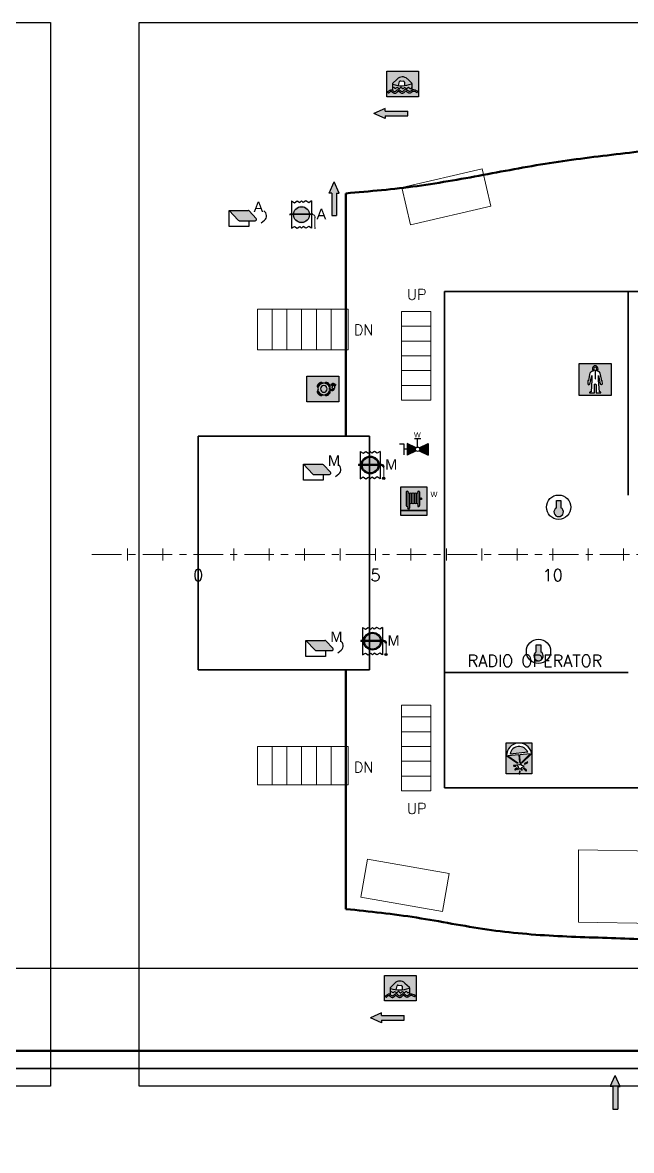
# Model space of a CAD drawing. Header units: millimetres. Extents: x -5000 to 92500, y -73000 to 27580.
# Drawn here: x 18025 to 28334, y -21085 to -2000 of the extents above; entities that cross this region are included whole.
import ezdxf
from ezdxf.enums import TextEntityAlignment as Align

# ---------------------------------------------------------------- set-up
doc = ezdxf.new("R2010")
doc.units = ezdxf.units.MM
doc.linetypes.add('CENTER_S', pattern=[860, 500, -120, 120, -120])
for name, color, linetype, lineweight in [('CENTER', 1, 'CENTER_S', 18), ('DETAIL', 9, 'Continuous', 13), ('FRAMES', 7, 'Continuous', 18), ('HULL', 7, 'Continuous', 50), ('STAIR', 6, 'Continuous', 18), ('STRUCT', 7, 'Continuous', 35), ('SYM-FF', 1, 'Continuous', 18), ('SYM-LSA', 3, 'Continuous', 18), ('TEXT', 7, 'Continuous', 18)]:
    doc.layers.add(name, color=color, linetype=linetype, lineweight=lineweight)
for name, color, linetype in [('dotted', 140, 'Continuous'), ('FIRE LINE', 1, 'Continuous'), ('HATCH', 1, 'Continuous'), ('INER2', 151, 'Continuous'), ('SYMBOL', 31, 'Continuous'), ('VENT', 210, 'Continuous')]:
    doc.layers.add(name, color=color, linetype=linetype)
doc.styles.add('ARIAL', font='arial.ttf')
doc.styles.add('ROMANS', font='romans.shx')
picture_1 = doc.add_image_def('image1.png', size_in_pixel=(1175, 900))
picture_2 = doc.add_image_def('image2.png', size_in_pixel=(975, 900))
picture_3 = doc.add_image_def('image6.png', size_in_pixel=(4825, 900))

# ---------------------------------------------------------------- blocks, each defined once
blk = doc.blocks.new('AV')
at = {"layer": 'HATCH'}
blk.add_hatch(color=5, dxfattribs=at).paths.add_polyline_path([(6018.552, -5952.493, 0.205997), (6018.524, -5952.481), (6017.989, -5952.481), (6018.249, -5952.755, 0.205997), (6018.277, -5952.768), (6018.722, -5952.768, 0.657476), (6018.75, -5952.702)])
at = {"layer": 'dotted', "color": 6}
for p, q in [((6017.996, -5952.48), (6018.255, -5952.754)), ((6017.996, -5952.48), (6018.53, -5952.48)), ((6017.996, -5952.929), (6017.996, -5952.48)), ((6018.559, -5952.492), (6018.756, -5952.701)), ((6018.896, -5952.827), (6018.993, -5952.753)), ((6018.547, -5952.929), (6017.996, -5952.929)), ((6018.283, -5952.767), (6018.728, -5952.767)), ((6018.547, -5952.767), (6018.547, -5952.929))]:
    blk.add_line(p, q, dxfattribs=at)
blk.add_lwpolyline([(6018.896, -5952.827), (6018.993, -5952.753)], dxfattribs=at)
for centre, radius, start, end in [((6018.283, -5952.728), 0.0387, 223.4403, 270), ((6018.53, -5952.519), 0.0387, 43.4403, 90), ((6018.728, -5952.728), 0.0387, 270, 43.4403), ((6018.884, -5952.63), 0.164, 311.7236, 57.1221)]:
    blk.add_arc(centre, radius, start, end, dxfattribs=at)
at = {"layer": 'dotted', "color": 6, "style": 'ARIAL'}
blk.add_text('A', height=0.294, dxfattribs=at).set_placement((6018.684, -5952.525))
blk = doc.blocks.new('FPR-ACC.SPACES VENTILATION FIRE DUMPING_FLAP')
at = {"layer": 'INER2'}
h = blk.add_hatch(color=5, dxfattribs=at)
h.paths.add_polyline_path([(0.537, 0.148, 0.395683), (0.389, 0.009), (0.537, 0.009)])
h.paths.add_polyline_path([(0.684, 0.009, 0.395683), (0.537, 0.148), (0.537, 0.009)])
h.paths.add_polyline_path([(0.537, -0.009), (0.537, -0.148, 0.395683), (0.684, -0.009)])
h.paths.add_polyline_path([(0.537, -0.009), (0.389, -0.009, 0.395683), (0.537, -0.148)])
at = {"layer": 'SYMBOL'}
h = blk.add_hatch(color=256, dxfattribs=at)
h.paths.add_polyline_path([(0.537, 0.009), (0.389, 0.009, 0.015921), (0.389, 0), (0.537, 0)])
h.paths.add_polyline_path([(0.37, 0.009), (0.349, 0.009), (0.349, 0), (0.37, 0, -0.014121)])
h.paths.add_polyline_path([(0.349, 0.009), (0.32, 0.009), (0.32, 0), (0.349, 0)])
h.paths.add_polyline_path([(0.684, 0.009), (0.537, 0.009), (0.537, 0), (0.684, 0, 0.015921)])
h.paths.add_polyline_path([(0.724, 0.009), (0.703, 0.009, -0.014121), (0.703, 0), (0.724, 0)])
h.paths.add_polyline_path([(0.749, 0.009), (0.724, 0.009), (0.724, 0), (0.749, 0)])
h = blk.add_hatch(color=256, dxfattribs=at)
h.paths.add_polyline_path([(0.537, 0.166), (0.537, 0.148, -0.414214), (0.684, 0), (0.703, 0, 0.414214)])
h.paths.add_polyline_path([(0.537, 0.148), (0.537, 0.166, 0.414214), (0.37, 0), (0.389, 0, -0.414214)])
h.paths.add_polyline_path([(0.389, 0), (0.37, 0, 0.414214), (0.537, -0.166), (0.537, -0.148, -0.414214)])
h.paths.add_polyline_path([(0.703, 0), (0.684, 0, -0.414214), (0.537, -0.148), (0.537, -0.166, 0.414214)])
h = blk.add_hatch(color=256, dxfattribs=at)
h.paths.add_polyline_path([(0.778, 0), (0.749, 0), (0.749, -0.009, -0.414214), (0.78, -0.041), (0.799, -0.041, 0.24158)])
h.paths.add_polyline_path([(0.749, 0.009), (0.749, 0), (0.778, 0, 0.156931)])
h = blk.add_hatch(color=256, dxfattribs=at)
h.paths.add_polyline_path([(0.349, 0), (0.32, 0), (0.32, -0.009), (0.349, -0.009)])
h.paths.add_polyline_path([(0.37, 0), (0.349, 0), (0.349, -0.009), (0.37, -0.009, -0.014121)])
blk.add_hatch(color=256, dxfattribs=at).paths.add_polyline_path([(0.537, 0), (0.389, 0, 0.015921), (0.389, -0.009), (0.537, -0.009)])
h = blk.add_hatch(color=256, dxfattribs=at)
h.paths.add_polyline_path([(0.684, 0), (0.537, 0), (0.537, -0.009), (0.684, -0.009, 0.015921)])
h.paths.add_polyline_path([(0.724, 0), (0.703, 0, -0.014121), (0.703, -0.009), (0.724, -0.009)])
h.paths.add_polyline_path([(0.749, 0), (0.724, 0), (0.724, -0.009), (0.749, -0.009)])
h = blk.add_hatch(color=256, dxfattribs=at)
h.paths.add_polyline_path([(0.769, -0.25, 1), (0.81, -0.25, 1)])
h.paths.add_polyline_path([(0.801, -0.25, -1), (0.777, -0.25, -1)])
at = {"layer": 'dotted', "color": 6}
for p, q in [((0.351, 0.255), (0.351, -0.255)), ((0.351, 0.255), (0.406, 0.222)), ((0.406, 0.222), (0.46, 0.255)), ((0.46, 0.255), (0.507, 0.224)), ((0.507, 0.224), (0.539, 0.255)), ((0.572, 0.224), (0.539, 0.255)), ((0.619, 0.255), (0.572, 0.224)), ((0.673, 0.222), (0.619, 0.255)), ((0.727, 0.255), (0.673, 0.222)), ((0.727, 0.255), (0.727, -0.255)), ((0.323, 0.009), (0.323, -0.009)), ((0.751, 0.009), (0.323, 0.009)), ((0.351, -0.255), (0.406, -0.222)), ((0.406, -0.222), (0.46, -0.255)), ((0.46, -0.255), (0.507, -0.224)), ((0.507, -0.224), (0.539, -0.255)), ((0.572, -0.224), (0.539, -0.255)), ((0.619, -0.255), (0.572, -0.224)), ((0.673, -0.222), (0.619, -0.255)), ((0.727, -0.255), (0.673, -0.222))]:
    blk.add_line(p, q, dxfattribs=at)
blk.add_circle((0.539, 0), 0.148, dxfattribs=at)
at = {"layer": 'SYMBOL'}
blk.add_line((0.78, -0.046), (0.799, -0.046), dxfattribs=at)
at = {"layer": 'SYMBOL', "const_width": 0.0188}
blk.add_lwpolyline([(0.789, -0.041), (0.789, -0.23)], dxfattribs=at)
at = {"layer": 'INER2', "color": 6, "xscale": 0.66362073343725, "yscale": 0.66362073343725}
blk.add_blockref('AV', (-3994.481, 3950.266), dxfattribs=at)
at = {"layer": 'dotted', "color": 6, "style": 'ARIAL'}
blk.add_text('A', height=0.195, dxfattribs=at).set_placement((0.818, -0.086))
blk = doc.blocks.new('heat detector')
at = {"layer": 'INER2'}
blk.add_hatch(color=242, dxfattribs=at).paths.add_polyline_path([(3383.561, -6499.341), (3383.561, -6499.133), (3383.431, -6499.133), (3383.431, -6499.343, 4.002369)])
at = {"layer": 'INER2', "color": 240}
blk.add_lwpolyline([(3383.431, -6499.343), (3383.431, -6499.133), (3383.561, -6499.133), (3383.561, -6499.341)], dxfattribs=at)
at = {"layer": 'INER2', "color": 7}
blk.add_circle((3383.495, -6499.326), 0.352, dxfattribs=at)
at = {"layer": 'INER2', "color": 240}
blk.add_arc((3383.498, -6499.463), 0.137, 118.8949, 62.7819, dxfattribs=at)
blk = doc.blocks.new('FPR-TEMPERATURE DETECTOR')
at = {"layer": 'INER2', "color": 3, "xscale": 0.64519499421843, "yscale": 0.64519499421843}
blk.add_blockref('heat detector', (-2183.014, 4193.332), dxfattribs=at)
blk = doc.blocks.new('LRAFT')
at = {"layer": 'INER2'}
h = blk.add_hatch(color=80, dxfattribs=at)
h.paths.add_polyline_path([(-2246.805, -996.113), (-2248.101, -996.113), (-2248.101, -997.145), (-2246.805, -997.145)])
h.paths.add_polyline_path([(-2247.38, -996.695), (-2247.381, -996.554, 0.382715), (-2247.413, -996.519), (-2247.538, -996.506, 0.35777), (-2247.576, -996.531), (-2247.625, -996.693, 0.056066)])
edge = h.paths.add_edge_path()
at = {"layer": 'dotted', "color": 6}
for p, q in [((-2247.679, -996.425), (-2247.861, -996.607)), ((-2247.623, -996.692), (-2247.574, -996.53)), ((-2247.537, -996.505), (-2247.411, -996.517)), ((-2247.379, -996.552), (-2247.378, -996.694)), ((-2247.261, -996.42), (-2247.083, -996.59)), ((-2248.056, -996.966), (-2248.041, -996.985)), ((-2247.866, -996.625), (-2247.866, -996.877)), ((-2247.077, -996.608), (-2247.077, -996.873)), ((-2246.841, -996.933), (-2246.849, -996.956))]:
    blk.add_line(p, q, dxfattribs=at)
blk.add_lwpolyline([(-2248.099, -996.112), (-2246.803, -996.112), (-2246.803, -997.143), (-2248.099, -997.143)], close=True, dxfattribs=at)
for centre, radius, start, end in [((-2247.468, -996.637), 0.299, 46.4638, 134.9802), ((-2247.54, -996.541), 0.0355, 84.3946, 163.1373), ((-2247.415, -996.553), 0.0355, 0.6242, 84.3946), ((-2248.041, -996.954), 0.0194, 130.2722, 218.5489), ((-2248.026, -996.973), 0.0194, 218.5489, 310.2185), ((-2247.847, -996.621), 0.0194, 134.9802, 250.8657), ((-2247.494, -995.602), 1.097, 250.8657, 291.6447), ((-2247.628, -996.938), 0.0194, 55.0275, 131.745), ((-2247.323, -996.931), 0.0194, 52.3182, 133.5506), ((-2247.096, -996.604), 0.0194, 291.6447, 46.4638), ((-2246.867, -996.949), 0.0194, 248.055, 341.1811), ((-2246.86, -996.927), 0.0194, 341.1811, 67.8003)]:
    blk.add_arc(centre, radius, start, end, dxfattribs=at)
for points, knots in [([(-2248.053, -996.939), (-2248.006, -996.899), (-2247.901, -996.796), (-2247.765, -997.012), (-2247.632, -996.759), (-2247.468, -997.032), (-2247.332, -996.758), (-2247.187, -996.991), (-2247.034, -996.8), (-2246.916, -996.883), (-2246.852, -996.909)], [0.14594, 0.14594, 0.14594, 0.14594, 1.555146, 2.764062, 4.029329, 5.571811, 6.913539, 8.254851, 9.490183, 11.086269, 11.086269, 11.086269, 11.086269]), ([(-2248.013, -996.988), (-2248.006, -996.981), (-2247.998, -996.974), (-2247.978, -996.958), (-2247.966, -996.948), (-2247.945, -996.932), (-2247.935, -996.926), (-2247.922, -996.921), (-2247.919, -996.92), (-2247.916, -996.92), (-2247.916, -996.92), (-2247.916, -996.92), (-2247.915, -996.92), (-2247.911, -996.922), (-2247.909, -996.924), (-2247.897, -996.932), (-2247.885, -996.943), (-2247.86, -996.964), (-2247.849, -996.973), (-2247.824, -996.989), (-2247.812, -996.995), (-2247.788, -997.001), (-2247.777, -997.003), (-2247.755, -997.002), (-2247.744, -996.999), (-2247.726, -996.993), (-2247.718, -996.988), (-2247.696, -996.975), (-2247.684, -996.964), (-2247.663, -996.944), (-2247.654, -996.935), (-2247.644, -996.926), (-2247.643, -996.925), (-2247.641, -996.923)], [0.140561, 0.140561, 0.140561, 0.140561, 0.355854, 0.355854, 0.711709, 0.711709, 1.058394, 1.058394, 1.345615, 1.345615, 1.52877, 1.52877, 1.66258, 1.66258, 1.79639, 1.79639, 2.170161, 2.170161, 2.441515, 2.441515, 2.634046, 2.634046, 2.755156, 2.755156, 2.876265, 2.876265, 2.997375, 2.997375, 3.270474, 3.270474, 3.543573, 3.543573, 3.595123, 3.595123, 3.595123, 3.595123]), ([(-2247.617, -996.922), (-2247.615, -996.923), (-2247.614, -996.924), (-2247.604, -996.932), (-2247.595, -996.939), (-2247.574, -996.956), (-2247.56, -996.967), (-2247.533, -996.984), (-2247.519, -996.991), (-2247.493, -996.999), (-2247.482, -997.001), (-2247.461, -997.001), (-2247.451, -996.999), (-2247.433, -996.994), (-2247.425, -996.991), (-2247.401, -996.978), (-2247.389, -996.968), (-2247.366, -996.947), (-2247.357, -996.937), (-2247.344, -996.924), (-2247.34, -996.921), (-2247.337, -996.917)], [4.540482, 4.540482, 4.540482, 4.540482, 4.603957, 4.603957, 4.851654, 4.851654, 5.157242, 5.157242, 5.391675, 5.391675, 5.52775, 5.52775, 5.639034, 5.639034, 5.750318, 5.750318, 6.018557, 6.018557, 6.286797, 6.286797, 6.412218, 6.412218, 6.412218, 6.412218]), ([(-2247.311, -996.916), (-2247.309, -996.918), (-2247.307, -996.92), (-2247.296, -996.928), (-2247.287, -996.936), (-2247.265, -996.953), (-2247.253, -996.962), (-2247.229, -996.975), (-2247.219, -996.98), (-2247.195, -996.986), (-2247.181, -996.988), (-2247.156, -996.986), (-2247.145, -996.983), (-2247.115, -996.973), (-2247.1, -996.964), (-2247.073, -996.946), (-2247.061, -996.938), (-2247.041, -996.924), (-2247.032, -996.92), (-2247.024, -996.916), (-2247.022, -996.916), (-2247.017, -996.915), (-2247.014, -996.915), (-2247.002, -996.915), (-2246.989, -996.918), (-2246.957, -996.93), (-2246.938, -996.939), (-2246.904, -996.955), (-2246.89, -996.961), (-2246.875, -996.968)], [7.44191, 7.44191, 7.44191, 7.44191, 7.51624, 7.51624, 7.765443, 7.765443, 8.027725, 8.027725, 8.185014, 8.185014, 8.347804, 8.347804, 8.510595, 8.510595, 8.820427, 8.820427, 9.130259, 9.130259, 9.440092, 9.440092, 9.60975, 9.60975, 9.779409, 9.779409, 10.27371, 10.27371, 10.768011, 10.768011, 11.096382, 11.096382, 11.096382, 11.096382])]:
    blk.add_open_spline(points, degree=3, knots=knots, dxfattribs=at)
blk.add_spline([(-2247.866, -996.799), (-2247.811, -996.761), (-2247.747, -996.809), (-2247.684, -996.766), (-2247.593, -996.811), (-2247.521, -996.754), (-2247.449, -996.817), (-2247.36, -996.764), (-2247.286, -996.816), (-2247.212, -996.752), (-2247.151, -996.816), (-2247.077, -996.77)], degree=3, dxfattribs=at)
blk = doc.blocks.new('FPR-INFLATABLE LIFE RAFT')
at = {"layer": 'dotted', "color": 1, "xscale": 0.45989954711139, "yscale": 0.45989954711139}
blk.add_blockref('LRAFT', (1033.602, 458.349), dxfattribs=at)
blk = doc.blocks.new('mm')
at = {"layer": 'HATCH'}
blk.add_hatch(color=3, dxfattribs=at).paths.add_polyline_path([(-2247.176, -952.897, 0.205997), (-2247.217, -952.88), (-2247.988, -952.88), (-2247.614, -953.276, 0.205997), (-2247.574, -953.293), (-2246.932, -953.293, 0.657476), (-2246.891, -953.199)])
at = {"layer": 'dotted', "color": 6}
for p, q in [((-2247.978, -952.88), (-2247.604, -953.276)), ((-2247.978, -952.88), (-2247.207, -952.88)), ((-2247.978, -953.527), (-2247.978, -952.88)), ((-2247.166, -952.897), (-2246.881, -953.199)), ((-2247.182, -953.527), (-2247.978, -953.527)), ((-2247.563, -953.293), (-2246.921, -953.293)), ((-2247.182, -953.293), (-2247.182, -953.527)), ((-2246.678, -953.38), (-2246.539, -953.273))]:
    blk.add_line(p, q, dxfattribs=at)
blk.add_lwpolyline([(-2246.678, -953.38), (-2246.539, -953.273)], dxfattribs=at)
for centre, radius, start, end in [((-2247.207, -952.935), 0.0558, 43.4403, 90), ((-2246.696, -953.096), 0.237, 311.7236, 57.1221), ((-2247.563, -953.237), 0.0558, 223.4403, 270), ((-2246.921, -953.237), 0.0558, 270, 43.4403)]:
    blk.add_arc(centre, radius, start, end, dxfattribs=at)
at = {"layer": 'dotted', "color": 6, "style": 'ARIAL'}
blk.add_text('M', height=0.424, dxfattribs=at).set_placement((-2246.984, -952.945))
blk = doc.blocks.new('VENT')
at = {"layer": 'INER2'}
h = blk.add_hatch(color=3, dxfattribs=at)
h.paths.add_polyline_path([(1723.919, -4113.066, 0.395683), (1723.599, -4113.366), (1723.919, -4113.366)])
h.paths.add_polyline_path([(1724.239, -4113.366, 0.395683), (1723.919, -4113.066), (1723.919, -4113.366)])
h.paths.add_polyline_path([(1723.919, -4113.407), (1723.919, -4113.708, 0.395683), (1724.239, -4113.407)])
h.paths.add_polyline_path([(1723.919, -4113.407), (1723.599, -4113.407, 0.395683), (1723.919, -4113.708)])
at = {"layer": 'SYMBOL'}
h = blk.add_hatch(color=256, dxfattribs=at)
h.paths.add_polyline_path([(1723.919, -4113.025), (1723.919, -4113.066, -0.414214), (1724.24, -4113.387), (1724.281, -4113.387, 0.414214)])
h.paths.add_polyline_path([(1723.919, -4113.066), (1723.919, -4113.025, 0.414214), (1723.557, -4113.387), (1723.598, -4113.387, -0.414214)])
h.paths.add_polyline_path([(1723.598, -4113.387), (1723.557, -4113.387, 0.414214), (1723.919, -4113.749), (1723.919, -4113.708, -0.414214)])
h.paths.add_polyline_path([(1724.281, -4113.387), (1724.24, -4113.387, -0.414214), (1723.919, -4113.708), (1723.919, -4113.749, 0.414214)])
h = blk.add_hatch(color=256, dxfattribs=at)
h.paths.add_polyline_path([(1723.919, -4113.366), (1723.599, -4113.366, 0.015921), (1723.598, -4113.387), (1723.919, -4113.387)])
h.paths.add_polyline_path([(1723.558, -4113.366), (1723.511, -4113.366), (1723.511, -4113.387), (1723.557, -4113.387, -0.014121)])
h.paths.add_polyline_path([(1723.511, -4113.366), (1723.448, -4113.366), (1723.448, -4113.387), (1723.511, -4113.387)])
h.paths.add_polyline_path([(1724.239, -4113.366), (1723.919, -4113.366), (1723.919, -4113.387), (1724.24, -4113.387, 0.015921)])
h.paths.add_polyline_path([(1724.327, -4113.366), (1724.28, -4113.366, -0.014121), (1724.281, -4113.387), (1724.327, -4113.387)])
h.paths.add_polyline_path([(1724.38, -4113.366), (1724.327, -4113.366), (1724.327, -4113.387), (1724.38, -4113.387)])
h = blk.add_hatch(color=256, dxfattribs=at)
h.paths.add_polyline_path([(1723.511, -4113.387), (1723.448, -4113.387), (1723.448, -4113.407), (1723.511, -4113.407)])
h.paths.add_polyline_path([(1723.557, -4113.387), (1723.511, -4113.387), (1723.511, -4113.407), (1723.558, -4113.407, -0.014121)])
blk.add_hatch(color=256, dxfattribs=at).paths.add_polyline_path([(1723.919, -4113.387), (1723.598, -4113.387, 0.015921), (1723.599, -4113.407), (1723.919, -4113.407)])
h = blk.add_hatch(color=256, dxfattribs=at)
h.paths.add_polyline_path([(1724.24, -4113.387), (1723.919, -4113.387), (1723.919, -4113.407), (1724.239, -4113.407, 0.015921)])
h.paths.add_polyline_path([(1724.327, -4113.387), (1724.281, -4113.387, -0.014121), (1724.28, -4113.407), (1724.327, -4113.407)])
h.paths.add_polyline_path([(1724.38, -4113.387), (1724.327, -4113.387), (1724.327, -4113.407), (1724.38, -4113.407)])
h = blk.add_hatch(color=256, dxfattribs=at)
h.paths.add_polyline_path([(1724.444, -4113.387), (1724.38, -4113.387), (1724.38, -4113.407, -0.414214), (1724.448, -4113.475), (1724.489, -4113.475, 0.24158)])
h.paths.add_polyline_path([(1724.38, -4113.366), (1724.38, -4113.387), (1724.444, -4113.387, 0.156931)])
h = blk.add_hatch(color=256, dxfattribs=at)
h.paths.add_polyline_path([(1724.425, -4113.93, 1), (1724.513, -4113.93, 1)])
h.paths.add_polyline_path([(1724.495, -4113.93, -1), (1724.443, -4113.93, -1)])
at = {"layer": 'dotted', "color": 6}
for p, q in [((1723.51, -4112.833), (1723.51, -4113.941)), ((1723.51, -4112.833), (1723.628, -4112.904)), ((1723.628, -4112.904), (1723.746, -4112.833)), ((1723.746, -4112.833), (1723.847, -4112.9)), ((1723.847, -4112.9), (1723.918, -4112.833)), ((1723.989, -4112.9), (1723.918, -4112.833)), ((1724.091, -4112.833), (1723.989, -4112.9)), ((1724.209, -4112.904), (1724.091, -4112.833)), ((1724.327, -4112.833), (1724.209, -4112.904)), ((1724.327, -4112.833), (1724.327, -4113.941)), ((1723.448, -4113.366), (1723.448, -4113.407)), ((1724.38, -4113.366), (1723.448, -4113.366)), ((1724.38, -4113.407), (1723.448, -4113.407)), ((1724.38, -4113.407), (1724.38, -4113.366)), ((1724.448, -4113.475), (1724.489, -4113.475)), ((1723.51, -4113.941), (1723.628, -4113.87)), ((1723.628, -4113.87), (1723.746, -4113.941)), ((1723.746, -4113.941), (1723.847, -4113.874)), ((1723.847, -4113.874), (1723.918, -4113.941)), ((1723.989, -4113.874), (1723.918, -4113.941)), ((1724.091, -4113.941), (1723.989, -4113.874)), ((1724.209, -4113.87), (1724.091, -4113.941)), ((1724.327, -4113.941), (1724.209, -4113.87))]:
    blk.add_line(p, q, dxfattribs=at)
for centre, radius in [((1723.918, -4113.387), 0.362), ((1723.918, -4113.387), 0.321), ((1724.468, -4113.93), 0.0438), ((1724.468, -4113.93), 0.0263)]:
    blk.add_circle(centre, radius, dxfattribs=at)
for radius in [0.109, 0.068]:
    blk.add_arc((1724.38, -4113.475), radius, 0, 90, dxfattribs=at)
at = {"layer": 'SYMBOL', "const_width": 0.0408}
blk.add_lwpolyline([(1724.469, -4113.475), (1724.469, -4113.886)], dxfattribs=at)
at = {"layer": 'dotted', "color": 6, "style": 'ARIAL'}
blk.add_text('M', height=0.424, dxfattribs=at).set_placement((1724.526, -4113.575))
blk = doc.blocks.new('FPR-MACHINERY SPACES VENTILATION FIRE DUMPING_FLAP')
at = {"layer": 'dotted', "color": 6, "xscale": 0.45989954711139, "yscale": 0.45989954711139}
blk.add_blockref('mm', (1033.084, 438.257), dxfattribs=at)
at = {"layer": 'VENT', "xscale": 0.45989954711139, "yscale": 0.45989954711139}
blk.add_blockref('VENT', (-792.344, 1891.759), dxfattribs=at)
blk = doc.blocks.new('ES')
at = {"layer": 'INER2'}
h = blk.add_hatch(color=80, dxfattribs=at)
h.paths.add_polyline_path([(-2246.813, -1004.016), (-2247.461, -1004.016), (-2247.461, -1004.11, -0.745878), (-2247.4, -1004.323), (-2247.381, -1004.323, -0.396303), (-2247.252, -1004.457), (-2247.197, -1004.716), (-2247.173, -1004.698), (-2247.173, -1004.716), (-2247.181, -1004.743), (-2247.17, -1004.826, -0.213975), (-2247.178, -1004.852), (-2247.2, -1004.877), (-2247.239, -1004.859, -0.173132), (-2247.255, -1004.843), (-2247.324, -1004.497), (-2247.324, -1004.693), (-2247.294, -1005.167), (-2247.266, -1005.167, -0.414214), (-2247.233, -1005.201), (-2247.233, -1005.204), (-2247.428, -1005.204), (-2247.428, -1004.879, 0.414214), (-2247.461, -1004.846), (-2247.461, -1005.312), (-2246.813, -1005.312)])
h.paths.add_polyline_path([(-2247.544, -1004.323), (-2247.525, -1004.323, -0.753356), (-2247.461, -1004.11), (-2247.461, -1004.016), (-2248.109, -1004.016), (-2248.109, -1005.312), (-2247.461, -1005.312), (-2247.461, -1004.846, 0.433898), (-2247.497, -1004.879), (-2247.497, -1005.204), (-2247.692, -1005.204), (-2247.692, -1005.201, -0.414214), (-2247.659, -1005.167), (-2247.631, -1005.167), (-2247.601, -1004.693), (-2247.601, -1004.497), (-2247.686, -1004.854), (-2247.736, -1004.877), (-2247.768, -1004.84), (-2247.755, -1004.743), (-2247.763, -1004.716), (-2247.763, -1004.698), (-2247.739, -1004.716), (-2247.69, -1004.457, -0.371875)])
h.paths.add_polyline_path([(-2247.461, -1004.155, 0.961276), (-2247.469, -1004.297), (-2247.469, -1004.632), (-2247.461, -1004.632)])
h.paths.add_polyline_path([(-2247.461, -1004.155), (-2247.461, -1004.632), (-2247.456, -1004.632), (-2247.456, -1004.297, 0.946434)])
at = {"layer": 'dotted', "color": 6}
blk.add_line((-2247.69, -1005.203), (-2247.495, -1005.203), dxfattribs=at)
blk.add_lwpolyline([(-2248.108, -1005.311), (-2248.108, -1004.015), (-2246.812, -1004.015), (-2246.812, -1005.311)], close=True, dxfattribs=at)
for points in [[(-2247.198, -1004.876), (-2247.176, -1004.851, 0.213975), (-2247.168, -1004.825), (-2247.179, -1004.742), (-2247.172, -1004.715), (-2247.172, -1004.697), (-2247.195, -1004.715), (-2247.25, -1004.456, 0.396303), (-2247.379, -1004.322), (-2247.398, -1004.322, 3.422223), (-2247.523, -1004.322), (-2247.543, -1004.322, 0.371875), (-2247.689, -1004.456), (-2247.737, -1004.715), (-2247.761, -1004.697), (-2247.761, -1004.715), (-2247.753, -1004.742), (-2247.766, -1004.839), (-2247.734, -1004.876), (-2247.684, -1004.853), (-2247.6, -1004.496), (-2247.6, -1004.692), (-2247.63, -1005.166), (-2247.657, -1005.166, 0.414214), (-2247.69, -1005.2), (-2247.69, -1005.203), (-2247.495, -1005.203), (-2247.495, -1004.878, -0.414214), (-2247.462, -1004.845), (-2247.46, -1004.845, -0.414214), (-2247.426, -1004.878), (-2247.426, -1005.203), (-2247.231, -1005.203), (-2247.231, -1005.2, 0.414214), (-2247.264, -1005.166), (-2247.292, -1005.166), (-2247.322, -1004.692), (-2247.322, -1004.496), (-2247.253, -1004.842, 0.173132), (-2247.237, -1004.858)], [(-2247.454, -1004.631), (-2247.454, -1004.296, 21.146031), (-2247.467, -1004.296), (-2247.467, -1004.631)]]:
    blk.add_lwpolyline(points, format="xyb", close=True, dxfattribs=at)
blk = doc.blocks.new('FPR-IMMERSION SUIT')
at = {"layer": 'dotted', "color": 1, "xscale": 0.45989954711139, "yscale": 0.45989954711139}
blk.add_blockref('ES', (1033.606, 462.044), dxfattribs=at)
blk = doc.blocks.new('LBUOYS')
at = {"layer": 'INER2'}
h = blk.add_hatch(color=80, dxfattribs=at)
h.paths.add_polyline_path([(-2246.802, -1002.494), (-2248.098, -1002.494), (-2248.098, -1003.526), (-2246.802, -1003.526)])
h.paths.add_polyline_path([(-2247.057, -1002.791), (-2247.047, -1002.789), (-2247.034, -1002.852), (-2247.044, -1002.854)])
h.paths.add_polyline_path([(-2247.073, -1002.796), (-2247.049, -1002.855), (-2247.058, -1002.859), (-2247.082, -1002.8)])
h.paths.add_polyline_path([(-2247.03, -1002.787), (-2247.02, -1002.787), (-2247.02, -1002.85), (-2247.03, -1002.85)])
edge = h.paths.add_edge_path()
edge.add_ellipse((-2247.416, -1003.009), major_axis=(0.212, 0.212), ratio=1, start_angle=-13.074, end_angle=13.074, ccw=False)
edge.add_ellipse((-2247.237, -1002.898), major_axis=(-0.0624, 0.0624), ratio=1, start_angle=103.074, end_angle=180, ccw=False)
edge.add_line((-2247.175, -1002.96), (-2247.184, -1002.97))
edge.add_ellipse((-2247.416, -1003.009), major_axis=(0.167, 0.167), ratio=1, start_angle=35.2648, end_angle=43.1437, ccw=False)
at = {"layer": 'dotted', "color": 6}
for p, q in [((-2247.647, -1002.969), (-2247.656, -1002.959)), ((-2247.464, -1002.767), (-2247.454, -1002.776)), ((-2247.375, -1002.776), (-2247.365, -1002.767)), ((-2247.173, -1002.959), (-2247.182, -1002.969)), ((-2247.117, -1002.825), (-2247.124, -1002.832)), ((-2247.124, -1002.832), (-2247.079, -1002.877)), ((-2247.072, -1002.87), (-2247.117, -1002.825)), ((-2247.096, -1002.808), (-2247.104, -1002.814)), ((-2247.104, -1002.814), (-2247.069, -1002.867)), ((-2247.06, -1002.861), (-2247.096, -1002.808)), ((-2247.071, -1002.795), (-2247.081, -1002.799)), ((-2247.081, -1002.799), (-2247.056, -1002.858)), ((-2247.079, -1002.877), (-2247.072, -1002.87)), ((-2247.047, -1002.854), (-2247.071, -1002.795)), ((-2247.069, -1002.867), (-2247.06, -1002.861)), ((-2247.056, -1002.858), (-2247.047, -1002.854)), ((-2247.045, -1002.788), (-2247.055, -1002.79)), ((-2247.055, -1002.79), (-2247.043, -1002.852)), ((-2247.033, -1002.85), (-2247.045, -1002.788)), ((-2247.043, -1002.852), (-2247.033, -1002.85)), ((-2247.028, -1002.786), (-2247.028, -1002.849)), ((-2247.018, -1002.786), (-2247.028, -1002.786)), ((-2247.028, -1002.849), (-2247.018, -1002.849)), ((-2247.018, -1002.849), (-2247.018, -1002.786)), ((-2247.013, -1002.85), (-2247.001, -1002.788)), ((-2247.004, -1002.852), (-2247.013, -1002.85)), ((-2246.991, -1002.79), (-2247.004, -1002.852)), ((-2247.001, -1002.788), (-2246.991, -1002.79)), ((-2246.999, -1002.854), (-2246.975, -1002.795)), ((-2246.99, -1002.858), (-2246.999, -1002.854)), ((-2246.965, -1002.799), (-2246.99, -1002.858)), ((-2246.986, -1002.861), (-2246.951, -1002.808)), ((-2246.978, -1002.867), (-2246.986, -1002.861)), ((-2246.942, -1002.814), (-2246.978, -1002.867)), ((-2246.975, -1002.795), (-2246.965, -1002.799)), ((-2246.974, -1002.87), (-2246.929, -1002.825)), ((-2246.967, -1002.877), (-2246.974, -1002.87)), ((-2246.922, -1002.832), (-2246.967, -1002.877)), ((-2246.951, -1002.808), (-2246.942, -1002.814)), ((-2246.929, -1002.825), (-2246.922, -1002.832)), ((-2247.656, -1003.058), (-2247.647, -1003.048)), ((-2247.454, -1003.241), (-2247.464, -1003.25)), ((-2247.365, -1003.25), (-2247.375, -1003.241)), ((-2247.182, -1003.048), (-2247.173, -1003.058)), ((-2247.036, -1002.984), (-2247.036, -1003.011)), ((-2247.004, -1002.984), (-2247.004, -1003.011))]:
    blk.add_line(p, q, dxfattribs=at)
blk.add_lwpolyline([(-2248.096, -1002.493), (-2246.8, -1002.493), (-2246.8, -1003.524), (-2248.096, -1003.524)], close=True, dxfattribs=at)
for centre, major_axis, start_param, end_param in [((-2247.594, -1002.897), (0.0624, 0.0624), 1.79898, 3.141593), ((-2247.414, -1003.008), (-0.212, 0.212), -0.228184, 0.228184), ((-2247.594, -1002.897), (-0.0415, 0.0415), 0.228184, 1.494943), ((-2247.414, -1003.008), (-0.167, 0.167), 0.615487, 0.95531), ((-2247.414, -1003.008), (-0.191, 0.191), -0.228184, 0.228184), ((-2247.414, -1003.008), (0.167, 0.167), 1.102334, 2.039258), ((-2247.526, -1002.829), (0.0624, 0.0624), 6.283185, 7.625798), ((-2247.526, -1002.829), (0.0415, 0.0415), 0.075853, 1.342613), ((-2247.414, -1003.008), (-0.0962, 0.0962), 3.926991, 10.210176), ((-2247.414, -1003.008), (-0.167, 0.167), -0.95531, -0.615487), ((-2247.303, -1002.829), (0.0624, 0.0624), 0.228184, 1.570796), ((-2247.303, -1002.829), (0.0415, 0.0415), 0.228184, 1.494943), ((-2247.414, -1003.008), (0.167, 0.167), 5.814723, 6.751647), ((-2247.414, -1003.008), (0.191, 0.191), 6.055002, 6.511369), ((-2247.414, -1003.008), (0.212, 0.212), 6.055002, 6.511369), ((-2247.235, -1002.897), (-0.0415, 0.0415), 3.217446, 4.484205), ((-2247.414, -1003.008), (0.167, 0.167), 5.530185, 5.667699), ((-2247.235, -1002.897), (-0.0624, 0.0624), 3.141593, 4.484205), ((-2247.02, -1002.925), (-0.0433, 0.0433), 2.614984, 8.38059), ((-2247.594, -1003.12), (-0.0624, 0.0624), 0, 1.342613), ((-2247.414, -1003.008), (0.212, 0.212), 2.913409, 3.369776), ((-2247.594, -1003.12), (-0.0415, 0.0415), 0.075853, 1.342613), ((-2247.414, -1003.008), (0.191, 0.191), 2.913409, 3.369776), ((-2247.414, -1003.008), (0.167, 0.167), 2.673131, 3.610055), ((-2247.526, -1003.188), (-0.0624, 0.0624), 1.79898, 3.141593), ((-2247.526, -1003.188), (0.0415, 0.0415), 3.369776, 4.636535), ((-2247.414, -1003.008), (0.167, 0.167), 3.757079, 4.096902), ((-2247.303, -1003.188), (-0.0624, 0.0624), 1.570796, 2.913409), ((-2247.414, -1003.008), (-0.167, 0.167), 2.673131, 3.610055), ((-2247.303, -1003.188), (-0.0415, 0.0415), 1.64665, 2.913409), ((-2247.414, -1003.008), (-0.191, 0.191), 2.913409, 3.369776), ((-2247.414, -1003.008), (-0.212, 0.212), 2.913409, 3.369776), ((-2247.235, -1003.12), (0.0415, 0.0415), 4.940573, 6.207332), ((-2247.414, -1003.008), (0.167, 0.167), 5.327876, 5.397165), ((-2247.235, -1003.12), (-0.0624, 0.0624), 3.369776, 4.712389)]:
    blk.add_ellipse(centre, major_axis=major_axis, ratio=1, start_param=start_param, end_param=end_param, dxfattribs=at)
for points, knots in [([(-2247.004, -1003.011), (-2247.005, -1003.021), (-2247.006, -1003.028), (-2247.01, -1003.04), (-2247.012, -1003.045), (-2247.018, -1003.054), (-2247.021, -1003.058), (-2247.027, -1003.064), (-2247.031, -1003.067), (-2247.044, -1003.076), (-2247.055, -1003.079), (-2247.077, -1003.082), (-2247.089, -1003.081), (-2247.105, -1003.076), (-2247.109, -1003.075), (-2247.119, -1003.069), (-2247.123, -1003.067), (-2247.134, -1003.057), (-2247.139, -1003.05), (-2247.147, -1003.041), (-2247.15, -1003.038), (-2247.151, -1003.036), (-2247.151, -1003.036), (-2247.152, -1003.036), (-2247.153, -1003.035), (-2247.157, -1003.034), (-2247.163, -1003.033), (-2247.174, -1003.032), (-2247.177, -1003.032), (-2247.18, -1003.032)], [0, 0, 0, 0, 0.250241, 0.250241, 0.388646, 0.388646, 0.499911, 0.499911, 0.611176, 0.611176, 0.931061, 0.931061, 1.250946, 1.250946, 1.387208, 1.387208, 1.523471, 1.523471, 1.840392, 1.840392, 2.157313, 2.157313, 2.293734, 2.293734, 2.430155, 2.430155, 2.832767, 2.832767, 2.989792, 2.989792, 2.989792, 2.989792]), ([(-2247.036, -1003.011), (-2247.037, -1003.02), (-2247.041, -1003.048), (-2247.105, -1003.057), (-2247.127, -1003.003), (-2247.162, -1003.002), (-2247.179, -1003.001)], [0, 0, 0, 0, 0.461817, 1.50808, 2.406542, 3.291341, 3.291341, 3.291341, 3.291341])]:
    blk.add_open_spline(points, degree=3, knots=knots, dxfattribs=at)
blk = doc.blocks.new('FPR-LIFE BUOY WITH LINE SELF IGNITION LIGHT')
at = {"layer": 'dotted', "color": 1, "xscale": 0.45989954711139, "yscale": 0.45989954711139}
blk.add_blockref('LBUOYS', (1033.601, 461.283), dxfattribs=at)
blk = doc.blocks.new('hyd')
at = {"layer": 'FIRE LINE'}
for color, points in [(1, [(1942.494, -4114.805), (1942.122, -4114.633), (1942.122, -4115.111), (1942.494, -4114.939, -0.219445), (1942.463, -4114.872, -0.219445)]), (80, [(1942.608, -4114.805, -0.219445), (1942.639, -4114.872, -0.219445), (1942.608, -4114.939), (1942.981, -4115.111), (1942.981, -4114.633)])]:
    blk.add_hatch(color=color, dxfattribs=at).paths.add_polyline_path(points)
at = {"layer": 'dotted', "color": 6}
for p, q in [((1942.418, -4114.43), (1942.686, -4114.43)), ((1942.552, -4114.784), (1942.552, -4114.43)), ((1941.816, -4114.646), (1941.99, -4114.646)), ((1941.99, -4114.646), (1941.99, -4115.098)), ((1942.109, -4114.872), (1941.99, -4114.872)), ((1942.122, -4114.633), (1942.122, -4115.111)), ((1942.495, -4114.805), (1942.122, -4114.633)), ((1942.609, -4114.805), (1942.981, -4114.633)), ((1942.981, -4114.633), (1942.981, -4115.111)), ((1942.495, -4114.939), (1942.122, -4115.111)), ((1942.609, -4114.939), (1942.981, -4115.111))]:
    blk.add_line(p, q, dxfattribs=at)
blk.add_circle((1942.552, -4114.872), 0.088, dxfattribs=at)
at = {"layer": 'dotted', "color": 6, "style": 'ARIAL'}
blk.add_text('W', height=0.212, dxfattribs=at).set_placement((1942.4, -4114.388))
blk = doc.blocks.new('FPR-WATER FIRE HYDRANT')
at = {"layer": 'VENT', "color": 2, "xscale": 0.45989954711139, "yscale": 0.45989954711139}
blk.add_blockref('hyd', (-893.308, 1892.371), dxfattribs=at)
blk = doc.blocks.new('PRO')
at = {"layer": 'INER2'}
h = blk.add_hatch(color=80, dxfattribs=at)
h.paths.add_polyline_path([(-2246.973, -1005.649), (-2248.01, -1005.649), (-2248.01, -1006.916), (-2247.473, -1006.911, -0.45906), (-2247.489, -1006.892), (-2247.478, -1006.815, -0.414214), (-2247.458, -1006.801, -0.414214), (-2247.444, -1006.82), (-2247.456, -1006.897, -0.370745), (-2247.473, -1006.911), (-2246.973, -1006.916)])
h.paths.add_polyline_path([(-2246.987, -1006.061, -0.258973), (-2247.002, -1006.113), (-2247.359, -1006.47), (-2247.383, -1006.447), (-2247.033, -1006.097), (-2247.466, -1006.137), (-2247.44, -1006.439), (-2247.473, -1006.442), (-2247.499, -1006.14), (-2247.947, -1006.182), (-2247.538, -1006.461), (-2247.556, -1006.489), (-2247.983, -1006.197, -0.25249), (-2247.999, -1006.168, -0.884398)])
h.paths.add_polyline_path([(-2247.136, -1006.041), (-2247.855, -1006.109, -0.756077)])
h.paths.add_polyline_path([(-2247.142, -1006.441, -0.414214), (-2247.148, -1006.464), (-2247.25, -1006.525, -0.414214), (-2247.273, -1006.519, -0.414214), (-2247.267, -1006.496), (-2247.165, -1006.435, -0.414214)])
h.paths.add_polyline_path([(-2247.409, -1006.474), (-2247.395, -1006.573, 0.32492), (-2247.389, -1006.579), (-2247.29, -1006.596, -0.726543), (-2247.288, -1006.609), (-2247.378, -1006.654, 0.32492), (-2247.382, -1006.661), (-2247.367, -1006.76, -0.726543), (-2247.379, -1006.766), (-2247.449, -1006.694, 0.32492), (-2247.458, -1006.693), (-2247.548, -1006.737, -0.726543), (-2247.557, -1006.728), (-2247.51, -1006.639, 0.32492), (-2247.511, -1006.631), (-2247.581, -1006.559, -0.726543), (-2247.575, -1006.547), (-2247.476, -1006.564, 0.32492), (-2247.469, -1006.56), (-2247.422, -1006.471, -0.726543)])
h.paths.add_polyline_path([(-2247.278, -1006.684), (-2247.194, -1006.767, -0.414214), (-2247.194, -1006.791, -0.414214), (-2247.218, -1006.791), (-2247.301, -1006.707, -0.414214), (-2247.301, -1006.684, -0.414214)])
h.paths.add_polyline_path([(-2247.619, -1006.595, -0.414214), (-2247.638, -1006.609), (-2247.7, -1006.602, -0.414214), (-2247.715, -1006.583, -0.414214), (-2247.696, -1006.569), (-2247.634, -1006.576, -0.414214)])
h.paths.add_polyline_path([(-2247.57, -1006.696, -0.414214), (-2247.576, -1006.719), (-2247.633, -1006.753, -0.414214), (-2247.656, -1006.747, -0.414214), (-2247.65, -1006.724), (-2247.593, -1006.69, -0.414214)])
at = {"layer": 'dotted', "color": 6}
for p, q in [((-2247.497, -1006.139), (-2247.945, -1006.181)), ((-2247.945, -1006.181), (-2247.536, -1006.46)), ((-2247.134, -1006.04), (-2247.854, -1006.108)), ((-2247.498, -1006.138), (-2247.471, -1006.44)), ((-2247.031, -1006.095), (-2247.464, -1006.136)), ((-2247.438, -1006.438), (-2247.464, -1006.135)), ((-2247.031, -1006.095), (-2247.381, -1006.445)), ((-2247.358, -1006.469), (-2247, -1006.112)), ((-2247.555, -1006.487), (-2247.982, -1006.196)), ((-2247.58, -1006.558), (-2247.51, -1006.63)), ((-2247.474, -1006.563), (-2247.574, -1006.546)), ((-2247.536, -1006.46), (-2247.555, -1006.487)), ((-2247.508, -1006.638), (-2247.555, -1006.727)), ((-2247.471, -1006.44), (-2247.438, -1006.438)), ((-2247.42, -1006.47), (-2247.467, -1006.559)), ((-2247.393, -1006.572), (-2247.407, -1006.473)), ((-2247.288, -1006.595), (-2247.387, -1006.578)), ((-2247.381, -1006.445), (-2247.358, -1006.469)), ((-2247.376, -1006.652), (-2247.286, -1006.608)), ((-2247.546, -1006.736), (-2247.456, -1006.692)), ((-2247.448, -1006.693), (-2247.378, -1006.765)), ((-2247.366, -1006.759), (-2247.38, -1006.66))]:
    blk.add_line(p, q, dxfattribs=at)
blk.add_lwpolyline([(-2248.008, -1005.648), (-2246.972, -1005.648), (-2246.972, -1006.915), (-2248.008, -1006.915)], close=True, dxfattribs=at)
for points in [[(-2247.713, -1006.582), (-2247.713, -1006.582, 0.414214), (-2247.698, -1006.601), (-2247.636, -1006.608, 0.414214), (-2247.617, -1006.594), (-2247.617, -1006.594, 0.414214), (-2247.632, -1006.575), (-2247.694, -1006.568, 0.414214)], [(-2247.271, -1006.518), (-2247.271, -1006.518, 0.414214), (-2247.248, -1006.524), (-2247.146, -1006.463, 0.414214), (-2247.141, -1006.44), (-2247.141, -1006.44, 0.414214), (-2247.164, -1006.434), (-2247.265, -1006.495, 0.414214)], [(-2247.654, -1006.746), (-2247.654, -1006.746, 0.414214), (-2247.631, -1006.752), (-2247.574, -1006.718, 0.414214), (-2247.569, -1006.695), (-2247.569, -1006.695, 0.414214), (-2247.592, -1006.689), (-2247.648, -1006.723, 0.414214)], [(-2247.473, -1006.91), (-2247.473, -1006.91, 0.414214), (-2247.454, -1006.896), (-2247.443, -1006.819, 0.414214), (-2247.457, -1006.8), (-2247.457, -1006.8, 0.414214), (-2247.476, -1006.814), (-2247.487, -1006.891, 0.414214)], [(-2247.299, -1006.683), (-2247.299, -1006.683, 0.414214), (-2247.299, -1006.706), (-2247.216, -1006.79, 0.414214), (-2247.192, -1006.79), (-2247.192, -1006.79, 0.414214), (-2247.192, -1006.766), (-2247.276, -1006.683, 0.414214)]]:
    blk.add_lwpolyline(points, format="xyb", close=True, dxfattribs=at)
for centre, radius, start, end in [((-2247.484, -1006.176), 0.512, 13.0698, 179.0277), ((-2247.962, -1006.168), 0.0346, 179.0277, 235.7094), ((-2247.484, -1006.176), 0.375, 21.1673, 169.5357), ((-2247.039, -1006.072), 0.0554, 314.9935, 13.0698), ((-2247.575, -1006.553), 0.00697, 80.2535, 224.2535), ((-2247.515, -1006.634), 0.00697, 332.2535, 44.2535), ((-2247.473, -1006.556), 0.00697, 260.2535, 332.2535), ((-2247.414, -1006.474), 0.00697, 8.2535, 152.2535), ((-2247.386, -1006.571), 0.00697, 188.2535, 260.2535), ((-2247.289, -1006.602), 0.00697, 296.2535, 80.2535), ((-2247.549, -1006.73), 0.00697, 152.2535, 296.2535), ((-2247.453, -1006.698), 0.00697, 44.2535, 116.2535), ((-2247.373, -1006.659), 0.00697, 116.2535, 188.2535), ((-2247.373, -1006.76), 0.00697, 224.2535, 8.2535)]:
    blk.add_arc(centre, radius, start, end, dxfattribs=at)
blk = doc.blocks.new('FPR-PARACHUTE RACKET')
at = {"layer": 'dotted', "color": 1, "xscale": 0.45989954711139, "yscale": 0.45989954711139}
blk.add_blockref('PRO', (1033.62, 462.789), dxfattribs=at)
blk = doc.blocks.new('box')
at = {"layer": 'VENT'}
h = blk.add_hatch(color=1, dxfattribs=at)
h.paths.add_polyline_path([(1943.159, -4115.599), (1942.093, -4115.599), (1942.093, -4116.565), (1943.159, -4116.565)])
h.paths.add_polyline_path([(1942.861, -4116.356, -0.360452), (1942.827, -4116.391), (1942.793, -4116.391), (1942.793, -4115.771), (1942.827, -4115.771, -0.374684), (1942.861, -4115.807), (1942.861, -4116.082), (1942.873, -4116.082, -1), (1942.944, -4116.082, -1), (1942.873, -4116.082), (1942.861, -4116.082)])
h.paths.add_polyline_path([(1942.732, -4116.266), (1942.732, -4115.863, -0.405451), (1942.787, -4115.863), (1942.787, -4116.266, -0.405451)])
h.paths.add_polyline_path([(1942.89, -4116.082, -1), (1942.927, -4116.082, -1)])
h.paths.add_polyline_path([(1942.725, -4116.266, -0.357785), (1942.664, -4116.266), (1942.664, -4115.863, -0.357785), (1942.725, -4115.863)])
h.paths.add_polyline_path([(1942.657, -4116.266, -0.357785), (1942.596, -4116.266), (1942.596, -4115.863, -0.357785), (1942.657, -4115.863)])
h.paths.add_polyline_path([(1942.589, -4116.266, -0.357785), (1942.528, -4116.266), (1942.528, -4115.863, -0.357785), (1942.589, -4115.863)])
h.paths.add_polyline_path([(1942.522, -4116.266, -0.357785), (1942.46, -4116.266), (1942.46, -4115.863, -0.357785), (1942.522, -4115.863)])
h.paths.add_polyline_path([(1942.454, -4116.465), (1942.392, -4116.465), (1942.392, -4115.863, -0.357785), (1942.454, -4115.863)])
h.paths.add_polyline_path([(1942.457, -4116.471), (1942.438, -4116.514), (1942.407, -4116.514), (1942.389, -4116.471)])
h.paths.add_polyline_path([(1942.386, -4116.391), (1942.352, -4116.391, -0.376553), (1942.318, -4116.354), (1942.318, -4115.807, -0.376553), (1942.352, -4115.771), (1942.386, -4115.771)])
blk.add_hatch(color=3, dxfattribs=at).paths.add_polyline_path([(1943.159, -4116.565), (1942.093, -4116.565), (1942.093, -4116.767), (1943.159, -4116.767)])
at = {"layer": 'dotted', "color": 6}
for p, q in [((1942.318, -4115.807), (1942.318, -4116.354)), ((1942.352, -4115.771), (1942.386, -4115.771)), ((1942.386, -4115.771), (1942.386, -4116.391)), ((1942.794, -4115.771), (1942.794, -4116.391)), ((1942.794, -4115.771), (1942.828, -4115.771)), ((1942.861, -4115.807), (1942.861, -4116.356)), ((1942.393, -4116.465), (1942.393, -4115.863)), ((1942.454, -4115.863), (1942.454, -4116.465)), ((1942.461, -4116.266), (1942.461, -4115.863)), ((1942.522, -4115.863), (1942.522, -4116.266)), ((1942.529, -4116.266), (1942.529, -4115.863)), ((1942.59, -4115.863), (1942.59, -4116.266)), ((1942.596, -4116.266), (1942.596, -4115.863)), ((1942.658, -4115.863), (1942.658, -4116.266)), ((1942.664, -4116.266), (1942.664, -4115.863)), ((1942.726, -4115.863), (1942.726, -4116.266)), ((1942.732, -4116.266), (1942.732, -4115.863)), ((1942.787, -4115.863), (1942.787, -4116.266)), ((1942.861, -4116.082), (1942.945, -4116.082)), ((1942.909, -4116.117), (1942.909, -4116.046)), ((1942.352, -4116.391), (1942.386, -4116.391)), ((1942.389, -4116.471), (1942.457, -4116.471)), ((1942.407, -4116.514), (1942.389, -4116.471)), ((1942.393, -4116.465), (1942.454, -4116.465)), ((1942.407, -4116.514), (1942.439, -4116.514)), ((1942.439, -4116.514), (1942.457, -4116.471)), ((1942.794, -4116.391), (1942.828, -4116.391))]:
    blk.add_line(p, q, dxfattribs=at)
for points in [[(1942.094, -4115.599), (1943.16, -4115.599), (1943.16, -4116.767), (1942.094, -4116.767)], [(1942.094, -4116.565), (1943.16, -4116.565), (1943.16, -4116.565), (1942.094, -4116.565)]]:
    blk.add_lwpolyline(points, close=True, dxfattribs=at)
for radius in [0.0356, 0.0187]:
    blk.add_circle((1942.909, -4116.082), radius, dxfattribs=at)
for centre, radius, start, end in [((1942.356, -4115.808), 0.0379, 95.977, 178.5131), ((1942.824, -4115.808), 0.0379, 1.4869, 84.023), ((1942.423, -4115.901), 0.0483, 50.6271, 129.3729), ((1942.491, -4115.901), 0.0483, 50.6271, 129.3729), ((1942.491, -4116.228), 0.0483, 230.6271, 309.3729), ((1942.559, -4115.901), 0.0483, 50.6271, 129.3729), ((1942.559, -4116.228), 0.0483, 230.6271, 309.3729), ((1942.627, -4115.901), 0.0483, 50.6271, 129.3729), ((1942.627, -4116.228), 0.0483, 230.6271, 309.3729), ((1942.695, -4115.901), 0.0483, 50.6271, 129.3729), ((1942.695, -4116.228), 0.0483, 230.6271, 309.3729), ((1942.76, -4115.892), 0.0393, 45.8464, 134.1536), ((1942.76, -4116.238), 0.0393, 225.8464, 314.1536), ((1942.356, -4116.353), 0.0379, 181.4869, 264.023), ((1942.824, -4116.353), 0.0379, 275.977, 358.5131)]:
    blk.add_arc(centre, radius, start, end, dxfattribs=at)
at = {"layer": 'dotted', "color": 6, "style": 'ARIAL'}
blk.add_text('W', height=0.212, dxfattribs=at).set_placement((1943.305, -4116.011))
blk = doc.blocks.new('FPR-FIRE BOX HOSE WITH NOZZLES')
at = {"layer": 'VENT', "color": 2, "xscale": 0.45989954711139, "yscale": 0.45989954711139}
blk.add_blockref('box', (-893.447, 1893.031), dxfattribs=at)
blk = doc.blocks.new('arro')
at = {"layer": 'INER2'}
blk.add_hatch(color=80, dxfattribs=at).paths.add_polyline_path([(1721.956, -4085.057), (1721.956, -4085.164), (1721.044, -4085.164), (1721.043, -4085.359), (1721.956, -4085.359), (1721.956, -4085.465), (1722.413, -4085.261)])
at = {"layer": 'dotted', "color": 6}
for p, q in [((1721.957, -4085.164), (1721.044, -4085.164)), ((1721.044, -4085.164), (1721.044, -4085.359)), ((1721.957, -4085.164), (1721.957, -4085.057)), ((1721.957, -4085.057), (1722.413, -4085.261)), ((1721.957, -4085.359), (1721.044, -4085.359)), ((1721.957, -4085.465), (1722.413, -4085.261)), ((1721.957, -4085.359), (1721.957, -4085.465))]:
    blk.add_line(p, q, dxfattribs=at)
blk = doc.blocks.new('FPR-PRIMARY MEANS OF ESCAPE')
at = {"layer": 'VENT', "color": 1, "xscale": 0.45989954711139, "yscale": 0.45989954711139}
blk.add_blockref('arro', (-791.822, 1878.81), dxfattribs=at)

msp = doc.modelspace()

# ---------------------------------------------------------------- linework, layer by layer
at = {"layer": 'CENTER'}
msp.add_line((19200, -11000), (37800, -11000), dxfattribs=at)
at = {"layer": 'DETAIL'}
for p, q in [((25809, -4476), (24445, -4791)), ((25955, -5109), (25809, -4476)), ((24445, -4791), (24591, -5424)), ((24591, -5424), (25955, -5109)), ((27440, -16000), (33720, -16110)), ((27440, -17220), (27440, -16000)), ((23867, -16158), (23754, -16799)), ((25246, -16401), (23867, -16158)), ((25133, -17042), (25246, -16401)), ((23754, -16799), (25133, -17042)), ((32610, -17330), (27440, -17220))]:
    msp.add_line(p, q, dxfattribs=at)
at = {"layer": 'FRAMES'}
for p, q in [((19800, -11100), (19800, -10900)), ((20400, -11100), (20400, -10900)), ((21000, -11100), (21000, -10900)), ((21600, -11100), (21600, -10900)), ((22200, -11100), (22200, -10900)), ((22800, -11100), (22800, -10900)), ((23400, -11100), (23400, -10900)), ((24000, -11100), (24000, -10900)), ((24600, -11100), (24600, -10900)), ((25200, -11100), (25200, -10900)), ((25800, -11100), (25800, -10900)), ((26400, -11100), (26400, -10900)), ((27000, -11100), (27000, -10900)), ((27600, -11100), (27600, -10900)), ((28200, -11100), (28200, -10900))]:
    msp.add_line(p, q, dxfattribs=at)
at = {"layer": 'HULL'}
msp.add_line((14340, -19400), (70500, -19400), dxfattribs=at)
for points in [[(23500, -4890), (23500, -9000)], [(23500, -17000), (23500, -12950)]]:
    msp.add_lwpolyline(points, dxfattribs=at)
for points in [[(23500, -4890), (24705, -4766), (25900, -4564), (27096, -4356), (28300, -4202), (29506, -4044), (30715, -3878), (31932, -3767), (33156, -3703), (34386, -3660), (35504, -3634), (36390, -3610)], [(23500, -17000), (24697, -17146), (25889, -17347), (27090, -17458), (28298, -17502), (29501, -17577), (30698, -17721), (31711, -17796), (32430, -17768), (33215, -17860), (34300, -17999), (35356, -18088), (36110, -18170)]]:
    msp.add_spline(points, degree=3, dxfattribs=at)
at = {"layer": 'STAIR'}
for p, q in [((23540, -6850), (22000, -6850)), ((22000, -6850), (22000, -7540)), ((22250, -7540), (22250, -6850)), ((22500, -7540), (22500, -6850)), ((22750, -7540), (22750, -6850)), ((23000, -7540), (23000, -6850)), ((23250, -7540), (23250, -6850)), ((23500, -7540), (23500, -6850)), ((23540, -7540), (23540, -6850)), ((24940, -6890), (24440, -6890)), ((24440, -6890), (24440, -8390)), ((24940, -8390), (24940, -6890)), ((24440, -7140), (24940, -7140)), ((24440, -7390), (24940, -7390)), ((22000, -7540), (23540, -7540)), ((24440, -7640), (24940, -7640)), ((24440, -7890), (24940, -7890)), ((24440, -8140), (24940, -8140)), ((24440, -8390), (24940, -8390)), ((24940, -13550), (24440, -13550)), ((24440, -13550), (24440, -15000)), ((24940, -15000), (24940, -13550)), ((24440, -13750), (24940, -13750)), ((24440, -14000), (24940, -14000)), ((23540, -14250), (22000, -14250)), ((22000, -14250), (22000, -14900)), ((22250, -14900), (22250, -14250)), ((22500, -14900), (22500, -14250)), ((22750, -14900), (22750, -14250)), ((23000, -14900), (23000, -14250)), ((23250, -14900), (23250, -14250)), ((23500, -14900), (23500, -14250)), ((23540, -14900), (23540, -14250)), ((24440, -14250), (24940, -14250)), ((24440, -14500), (24940, -14500)), ((24440, -14750), (24940, -14750)), ((22000, -14900), (23540, -14900)), ((24440, -15000), (24940, -15000))]:
    msp.add_line(p, q, dxfattribs=at)
at = {"layer": 'STRUCT'}
for p, q in [((25170, -6550), (34500, -6550)), ((25170, -14950), (25170, -6550)), ((28280, -6550), (28280, -10000)), ((23900, -9000), (21000, -9000)), ((21000, -9000), (21000, -12950)), ((23900, -12950), (23900, -9000)), ((21000, -12950), (23900, -12950)), ((25170, -13000), (28280, -13000)), ((34600, -14950), (25170, -14950)), ((14340, -19700), (70500, -19700))]:
    msp.add_line(p, q, dxfattribs=at)

# ---------------------------------------------------------------- block references
at = {"layer": 'SYM-FF', "xscale": 906.54, "yscale": 906.54}
for name, p in [('FPR-ACC.SPACES VENTILATION FIRE DUMPING_FLAP', (22260, -5250)), ('FPR-WATER FIRE HYDRANT', (24650, -9170)), ('FPR-MACHINERY SPACES VENTILATION FIRE DUMPING_FLAP', (23470, -9500)), ('FPR-FIRE BOX HOSE WITH NOZZLES', (24680, -10100)), ('FPR-TEMPERATURE DETECTOR', (27100, -10200)), ('FPR-MACHINERY SPACES VENTILATION FIRE DUMPING_FLAP', (23510, -12480)), ('FPR-TEMPERATURE DETECTOR', (26760, -12640))]:
    msp.add_blockref(name, p, dxfattribs=at)
at = {"layer": 'SYM-LSA', "xscale": 906.54, "yscale": 906.54}
for name, p in [('FPR-INFLATABLE LIFE RAFT', (24460, -3040)), ('FPR-IMMERSION SUIT', (27720, -8040)), ('FPR-LIFE BUOY WITH LINE SELF IGNITION LIGHT', (23110, -8200)), ('FPR-PARACHUTE RACKET', (26430, -14450)), ('FPR-INFLATABLE LIFE RAFT', (24420, -18340))]:
    msp.add_blockref(name, p, dxfattribs=at)
for p, rotation in [((24260, -3540), 180), ((23300, -4980), 90), ((24200, -18840), 180), ((28060, -20100), 90)]:
    msp.add_blockref('FPR-PRIMARY MEANS OF ESCAPE', p, dxfattribs=dict(at, rotation=rotation))

# ---------------------------------------------------------------- texts
at = {"layer": 'FRAMES', "style": 'ROMANS'}
for s, p in [('0', (21000, -11350)), ('5', (24000, -11350)), ('10', (27000, -11350))]:
    msp.add_text(s, height=200, dxfattribs=at).set_placement(p, align=Align.MIDDLE_CENTER)
at = {"layer": 'TEXT', "style": 'ROMANS'}
for s, height, p in [('UP', 180, (24700, -6600)), ('DN', 180, (23800, -7200)), ('RADIO OPERATOR', 200, (26700, -12800)), ('DN', 180, (23800, -14600)), ('UP', 180, (24700, -15300))]:
    msp.add_text(s, height=height, dxfattribs=at).set_placement(p, align=Align.MIDDLE_CENTER)

# ---------------------------------------------------------------- pictures from other files: only their frames are drawn
at = {"layer": '0-REFERENCE-IMAGE'}
image = msp.add_image(picture_1, insert=(-5000, -20000), size_in_units=(23500, 18000), dxfattribs=dict(at, fade=50))
image = msp.add_image(picture_2, insert=(20000, -20000), size_in_units=(19500, 18000), dxfattribs=dict(at, fade=50))
image = msp.add_image(picture_3, insert=(-4500, -36000), size_in_units=(96500, 18000), dxfattribs=dict(at, fade=50))

doc.saveas('drawing.dxf')
